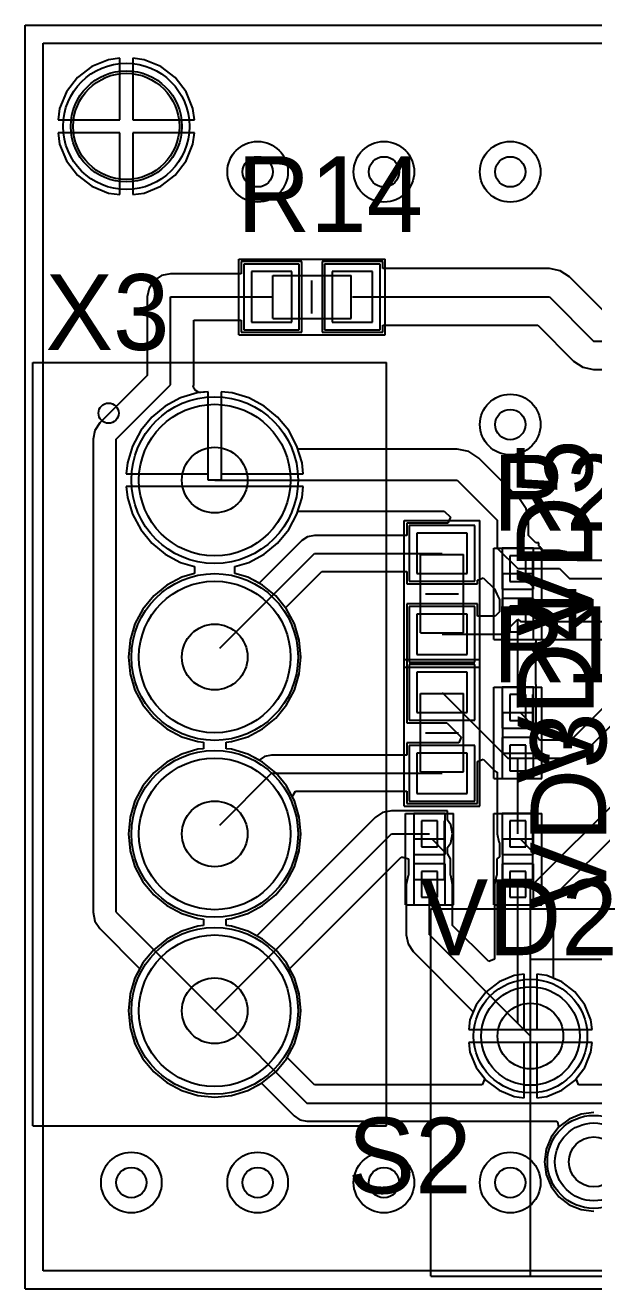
# Model space of a CAD drawing. Header units: millimetres. Extents: x 25.4 to 101.3, y 24.9 to 50.8.
# Drawn here: x 25.4 to 36.65, y 25.4 to 50.4 of the extents above; entities that cross this region are included whole.
import ezdxf

# ---------------------------------------------------------------- set-up
doc = ezdxf.new("R2010")
doc.units = ezdxf.units.MM
for name, color, linetype in [('BottomLayer', 5, 'Continuous'), ('BottomSolder', 6, 'Continuous'), ('KeepOutLayer', 6, 'Continuous'), ('Mechanical1', 6, 'Continuous'), ('Mechanical15', 56, 'Continuous'), ('Mechanical4', 56, 'Continuous'), ('MultiLayer', 9, 'Continuous'), ('PadHoleLayer', 156, 'Continuous'), ('TopLayer', 1, 'Continuous'), ('TopOverlay', 2, 'Continuous'), ('TopPaste', 8, 'Continuous'), ('TopSolder', 216, 'Continuous'), ('ViaHoleLayer', 16, 'Continuous')]:
    doc.layers.add(name, color=color, linetype=linetype)

msp = doc.modelspace()

# ---------------------------------------------------------------- linework, layer by layer
at = {"layer": 'BottomLayer'}
for p, q in [((25.757, 25.757), (25.757, 50.043)), ((25.757, 50.043), (77.634, 50.043)), ((26.717, 49.583), (26.434, 49.366)), ((27.047, 49.719), (26.717, 49.583)), ((27.273, 49.749), (27.047, 49.719)), ((27.273, 48.527), (27.273, 49.749)), ((27.753, 49.719), (27.527, 49.749)), ((27.527, 49.749), (27.527, 48.527)), ((28.083, 49.583), (27.753, 49.719)), ((28.366, 49.366), (28.083, 49.583)), ((26.434, 49.366), (26.217, 49.083)), ((28.583, 49.083), (28.366, 49.366)), ((26.217, 49.083), (26.081, 48.753)), ((28.719, 48.753), (28.583, 49.083)), ((26.081, 48.753), (26.051, 48.527)), ((28.749, 48.527), (28.719, 48.753)), ((26.051, 48.527), (27.273, 48.527)), ((27.527, 48.527), (28.749, 48.527)), ((27.273, 48.273), (26.051, 48.273)), ((26.051, 48.273), (26.081, 48.047)), ((27.273, 47.051), (27.273, 48.273)), ((28.749, 48.273), (27.527, 48.273)), ((27.527, 48.273), (27.527, 47.051)), ((28.719, 48.047), (28.749, 48.273)), ((26.081, 48.047), (26.217, 47.717)), ((28.583, 47.717), (28.719, 48.047)), ((26.217, 47.717), (26.434, 47.434)), ((28.366, 47.434), (28.583, 47.717)), ((26.434, 47.434), (26.717, 47.217)), ((28.083, 47.217), (28.366, 47.434)), ((26.717, 47.217), (27.047, 47.081)), ((27.047, 47.081), (27.273, 47.051)), ((27.527, 47.051), (27.753, 47.081)), ((27.753, 47.081), (28.083, 47.217)), ((28.476, 43.028), (28.171, 42.865)), ((28.806, 43.129), (28.476, 43.028)), ((29.023, 43.15), (28.806, 43.129)), ((29.023, 41.527), (29.023, 43.15)), ((29.494, 43.129), (29.277, 43.15)), ((29.277, 43.15), (29.277, 41.527)), ((29.824, 43.028), (29.494, 43.129)), ((30.129, 42.865), (29.824, 43.028)), ((28.171, 42.865), (27.904, 42.646)), ((30.396, 42.646), (30.129, 42.865)), ((27.904, 42.646), (27.685, 42.379)), ((30.615, 42.379), (30.396, 42.646)), ((27.685, 42.379), (27.522, 42.074)), ((30.778, 42.074), (30.615, 42.379)), ((27.522, 42.074), (27.421, 41.744)), ((30.879, 41.744), (30.778, 42.074)), ((27.421, 41.744), (27.4, 41.527)), ((27.4, 41.527), (29.023, 41.527)), ((29.277, 41.527), (30.9, 41.527)), ((30.9, 41.527), (30.879, 41.744)), ((29.15, 41.273), (27.4, 41.273)), ((27.4, 41.273), (27.421, 41.056)), ((30.9, 41.273), (29.15, 41.273)), ((30.879, 41.056), (30.9, 41.273)), ((27.421, 41.056), (27.522, 40.726)), ((30.778, 40.726), (30.879, 41.056)), ((27.522, 40.726), (27.685, 40.421)), ((30.615, 40.421), (30.778, 40.726)), ((27.685, 40.421), (27.904, 40.154)), ((30.396, 40.154), (30.615, 40.421)), ((27.904, 40.154), (28.171, 39.935)), ((30.129, 39.935), (30.396, 40.154)), ((28.171, 39.935), (28.476, 39.772)), ((28.476, 39.772), (28.751, 39.688)), ((29.549, 39.688), (29.824, 39.772)), ((29.824, 39.772), (30.129, 39.935)), ((28.751, 39.555), (28.496, 39.478)), ((28.751, 39.688), (28.751, 39.555)), ((29.549, 39.555), (29.549, 39.688)), ((29.804, 39.478), (29.549, 39.555)), ((28.201, 39.32), (27.942, 39.108)), ((28.496, 39.478), (28.201, 39.32)), ((30.099, 39.32), (29.804, 39.478)), ((30.358, 39.108), (30.099, 39.32)), ((27.942, 39.108), (27.73, 38.849)), ((30.57, 38.849), (30.358, 39.108)), ((27.73, 38.849), (27.572, 38.554)), ((30.728, 38.554), (30.57, 38.849)), ((27.572, 38.554), (27.475, 38.233)), ((30.825, 38.233), (30.728, 38.554)), ((27.475, 38.233), (27.442, 37.9)), ((30.858, 37.9), (30.825, 38.233)), ((27.442, 37.9), (27.475, 37.567)), ((30.825, 37.567), (30.858, 37.9)), ((27.475, 37.567), (27.572, 37.246)), ((30.728, 37.246), (30.825, 37.567)), ((27.572, 37.246), (27.73, 36.951)), ((30.57, 36.951), (30.728, 37.246)), ((27.73, 36.951), (27.942, 36.692)), ((30.358, 36.692), (30.57, 36.951)), ((27.942, 36.692), (28.201, 36.48)), ((30.099, 36.48), (30.358, 36.692)), ((28.201, 36.48), (28.496, 36.322)), ((28.496, 36.322), (28.817, 36.225)), ((29.483, 36.225), (29.804, 36.322)), ((29.804, 36.322), (30.099, 36.48)), ((28.817, 36.075), (28.496, 35.978)), ((28.817, 36.225), (28.926, 36.214)), ((28.926, 36.086), (28.817, 36.075)), ((28.926, 36.214), (28.926, 36.086)), ((29.374, 36.214), (29.483, 36.225)), ((29.374, 36.086), (29.374, 36.214)), ((29.483, 36.075), (29.374, 36.086)), ((29.804, 35.978), (29.483, 36.075)), ((28.201, 35.82), (27.942, 35.608)), ((28.496, 35.978), (28.201, 35.82)), ((30.099, 35.82), (29.804, 35.978)), ((30.358, 35.608), (30.099, 35.82)), ((27.942, 35.608), (27.73, 35.349)), ((30.57, 35.349), (30.358, 35.608)), ((27.73, 35.349), (27.572, 35.054)), ((30.728, 35.054), (30.57, 35.349)), ((27.572, 35.054), (27.475, 34.733)), ((30.825, 34.733), (30.728, 35.054)), ((27.475, 34.733), (27.442, 34.4)), ((30.858, 34.4), (30.825, 34.733)), ((27.442, 34.4), (27.475, 34.067)), ((30.825, 34.067), (30.858, 34.4)), ((27.475, 34.067), (27.572, 33.746)), ((30.728, 33.746), (30.825, 34.067)), ((27.572, 33.746), (27.73, 33.451)), ((30.57, 33.451), (30.728, 33.746)), ((27.73, 33.451), (27.942, 33.192)), ((30.358, 33.192), (30.57, 33.451)), ((27.942, 33.192), (28.201, 32.98)), ((30.099, 32.98), (30.358, 33.192)), ((28.201, 32.98), (28.496, 32.822)), ((28.496, 32.822), (28.817, 32.725)), ((29.483, 32.725), (29.804, 32.822)), ((29.804, 32.822), (30.099, 32.98)), ((28.817, 32.575), (28.496, 32.478)), ((28.817, 32.725), (28.926, 32.714)), ((28.926, 32.586), (28.817, 32.575)), ((28.926, 32.714), (28.926, 32.586)), ((29.374, 32.714), (29.483, 32.725)), ((29.374, 32.586), (29.374, 32.714)), ((29.483, 32.575), (29.374, 32.586)), ((29.804, 32.478), (29.483, 32.575)), ((28.201, 32.32), (27.942, 32.108)), ((28.496, 32.478), (28.201, 32.32)), ((30.099, 32.32), (29.804, 32.478)), ((30.358, 32.108), (30.099, 32.32)), ((27.942, 32.108), (27.73, 31.849)), ((30.57, 31.849), (30.358, 32.108)), ((27.73, 31.849), (27.572, 31.554)), ((30.728, 31.554), (30.57, 31.849)), ((27.572, 31.554), (27.475, 31.233)), ((30.825, 31.233), (30.728, 31.554)), ((35.079, 31.597), (34.78, 31.474)), ((35.273, 31.623), (35.079, 31.597)), ((35.273, 30.527), (35.273, 31.623)), ((35.721, 31.597), (35.527, 31.623)), ((35.527, 31.623), (35.527, 30.527)), ((36.02, 31.474), (35.721, 31.597)), ((34.523, 31.277), (34.326, 31.02)), ((34.78, 31.474), (34.523, 31.277)), ((36.277, 31.277), (36.02, 31.474)), ((36.474, 31.02), (36.277, 31.277)), ((27.475, 31.233), (27.442, 30.9)), ((30.858, 30.9), (30.825, 31.233)), ((34.326, 31.02), (34.203, 30.721)), ((36.597, 30.721), (36.474, 31.02)), ((27.442, 30.9), (27.475, 30.567)), ((30.825, 30.567), (30.858, 30.9)), ((27.475, 30.567), (27.572, 30.246)), ((30.728, 30.246), (30.825, 30.567)), ((34.203, 30.721), (34.177, 30.527)), ((34.177, 30.527), (35.273, 30.527)), ((35.527, 30.527), (36.623, 30.527)), ((36.623, 30.527), (36.597, 30.721)), ((35.273, 30.273), (34.177, 30.273)), ((34.177, 30.273), (34.203, 30.079)), ((35.273, 29.177), (35.273, 30.273)), ((36.623, 30.273), (35.527, 30.273)), ((35.527, 30.273), (35.527, 29.177)), ((36.597, 30.079), (36.623, 30.273)), ((27.572, 30.246), (27.73, 29.951)), ((30.57, 29.951), (30.728, 30.246)), ((34.203, 30.079), (34.326, 29.78)), ((36.474, 29.78), (36.597, 30.079)), ((27.73, 29.951), (27.942, 29.692)), ((30.358, 29.692), (30.57, 29.951)), ((34.326, 29.78), (34.523, 29.523)), ((36.277, 29.523), (36.474, 29.78)), ((27.942, 29.692), (28.201, 29.48)), ((30.099, 29.48), (30.358, 29.692)), ((34.523, 29.523), (34.78, 29.326)), ((36.02, 29.326), (36.277, 29.523)), ((28.201, 29.48), (28.496, 29.322)), ((28.496, 29.322), (28.817, 29.225)), ((29.483, 29.225), (29.804, 29.322)), ((29.804, 29.322), (30.099, 29.48)), ((34.78, 29.326), (35.079, 29.203)), ((35.721, 29.203), (36.02, 29.326)), ((28.817, 29.225), (29.15, 29.192)), ((29.15, 29.192), (29.483, 29.225)), ((35.079, 29.203), (35.273, 29.177)), ((35.527, 29.177), (35.721, 29.203)), ((36.166, 28.757), (35.963, 28.602)), ((36.402, 28.855), (36.166, 28.757)), ((36.655, 28.888), (36.402, 28.855)), ((35.963, 28.602), (35.808, 28.399)), ((35.808, 28.399), (35.71, 28.163)), ((35.71, 28.163), (35.677, 27.91)), ((35.677, 27.91), (35.71, 27.657)), ((35.71, 27.657), (35.808, 27.421)), ((35.808, 27.421), (35.963, 27.218)), ((35.963, 27.218), (36.166, 27.063)), ((36.166, 27.063), (36.402, 26.965)), ((36.402, 26.965), (36.655, 26.932)), ((57.493, 25.757), (25.757, 25.757))]:
    msp.add_line(p, q, dxfattribs=at)
for centre, radius in [((27.4, 48.4), 1.1), ((30, 47.5), 0.6), ((32.5, 47.5), 0.6), ((35, 47.5), 0.6), ((35, 42.5), 0.6), ((29.15, 41.4), 1.5), ((29.15, 37.9), 1.5), ((29.15, 34.4), 1.5), ((29.15, 30.9), 1.5), ((35.4, 30.4), 0.975), ((36.655, 27.91), 0.77), ((27.5, 27.5), 0.6), ((30, 27.5), 0.6), ((32.5, 27.5), 0.6), ((35, 27.5), 0.6)]:
    msp.add_circle(centre, radius, dxfattribs=at)
at = {"layer": 'BottomSolder'}
for centre, radius in [((27.4, 48.4), 1.25), ((29.15, 41.4), 1.65), ((29.15, 37.9), 1.65), ((29.15, 34.4), 1.65), ((29.15, 30.9), 1.65), ((35.4, 30.4), 1.125), ((36.655, 27.91), 0.92)]:
    msp.add_circle(centre, radius, dxfattribs=at)
at = {"layer": 'KeepOutLayer'}
for p, q in [((25.4, 50.4), (95.4, 50.4)), ((25.4, 25.4), (25.4, 50.4)), ((25.4, 25.4), (42.9, 25.4))]:
    msp.add_line(p, q, dxfattribs=at)
at = {"layer": 'Mechanical1'}
for p, q in [((30.3, 45.45), (31.85, 45.45)), ((30.3, 44.6), (30.3, 45.45)), ((31.85, 44.6), (31.85, 45.45)), ((30.3, 44.6), (31.85, 44.6)), ((25.55, 43.725), (32.55, 43.725)), ((25.55, 28.625), (25.55, 43.725)), ((32.55, 28.625), (32.55, 43.725)), ((33.225, 39.925), (34.075, 39.925)), ((33.225, 38.375), (33.225, 39.925)), ((34.075, 38.375), (34.075, 39.925)), ((34.85, 38.75), (34.85, 39.55)), ((34.85, 39.55), (35.45, 39.55)), ((35.195, 39.55), (35.45, 39.295)), ((35.45, 38.75), (35.45, 39.55)), ((34.85, 38.75), (35.45, 38.75)), ((33.225, 38.375), (34.075, 38.375)), ((33.225, 37.175), (34.075, 37.175)), ((33.225, 35.625), (33.225, 37.175)), ((34.075, 35.625), (34.075, 37.175)), ((34.85, 36), (34.85, 36.8)), ((34.85, 36.8), (35.45, 36.8)), ((35.195, 36.8), (35.45, 36.545)), ((35.45, 36), (35.45, 36.8)), ((34.85, 36), (35.45, 36)), ((33.225, 35.625), (34.075, 35.625)), ((33.1, 33.5), (33.1, 34.3)), ((33.1, 34.3), (33.7, 34.3)), ((33.445, 34.3), (33.7, 34.045)), ((33.7, 33.5), (33.7, 34.3)), ((34.85, 33.5), (34.85, 34.3)), ((34.85, 34.3), (35.45, 34.3)), ((35.195, 34.3), (35.45, 34.045)), ((35.45, 33.5), (35.45, 34.3)), ((33.1, 33.5), (33.7, 33.5)), ((34.85, 33.5), (35.45, 33.5)), ((35.4, 31.92), (42.41, 31.92)), ((35.4, 25.649), (35.4, 31.92)), ((25.55, 28.625), (32.55, 28.625)), ((35.4, 25.649), (42.41, 25.649))]:
    msp.add_line(p, q, dxfattribs=at)
at = {"layer": 'Mechanical15'}
for p, q in [((29.625, 44.275), (29.625, 45.775)), ((29.625, 45.775), (32.525, 45.775)), ((32.525, 44.275), (32.525, 45.775)), ((29.625, 44.275), (32.525, 44.275)), ((32.9, 37.7), (32.9, 40.6)), ((32.9, 40.6), (34.4, 40.6)), ((34.4, 37.7), (34.4, 40.6)), ((34.675, 38.245), (34.675, 40.055)), ((34.675, 40.055), (35.625, 40.055)), ((35.625, 38.245), (35.625, 40.055)), ((34.675, 38.245), (35.625, 38.245)), ((32.9, 34.95), (32.9, 37.85)), ((32.9, 37.85), (34.4, 37.85)), ((34.4, 34.95), (34.4, 37.85)), ((32.9, 37.7), (34.4, 37.7)), ((34.675, 35.495), (34.675, 37.305)), ((34.675, 37.305), (35.625, 37.305)), ((35.625, 35.495), (35.625, 37.305)), ((34.675, 35.495), (35.625, 35.495)), ((32.9, 34.95), (34.4, 34.95)), ((32.925, 32.995), (32.925, 34.805)), ((32.925, 34.805), (33.875, 34.805)), ((33.875, 32.995), (33.875, 34.805)), ((34.675, 32.995), (34.675, 34.805)), ((34.675, 34.805), (35.625, 34.805)), ((35.625, 32.995), (35.625, 34.805)), ((32.925, 32.995), (33.875, 32.995)), ((33.425, 32.92), (44.385, 32.92)), ((33.425, 25.649), (33.425, 32.92)), ((34.675, 32.995), (35.625, 32.995)), ((33.425, 25.649), (44.385, 25.649))]:
    msp.add_line(p, q, dxfattribs=at)
at = {"layer": 'Mechanical4'}
msp.add_circle((27.4, 48.4), 1.05, dxfattribs=at)
at = {"layer": 'MultiLayer'}
for centre, radius in [((27.4, 48.4), 1.1), ((30, 47.5), 0.6), ((32.5, 47.5), 0.6), ((35, 47.5), 0.6), ((35, 42.5), 0.6), ((29.15, 41.4), 1.5), ((29.15, 37.9), 1.5), ((29.15, 34.4), 1.5), ((29.15, 30.9), 1.5), ((35.4, 30.4), 0.975), ((36.655, 27.91), 0.77), ((27.5, 27.5), 0.6), ((30, 27.5), 0.6), ((32.5, 27.5), 0.6), ((35, 27.5), 0.6)]:
    msp.add_circle(centre, radius, dxfattribs=at)
at = {"layer": 'PadHoleLayer'}
for centre, radius in [((27.4, 48.4), 1.1), ((29.15, 41.4), 0.65), ((29.15, 37.9), 0.65), ((29.15, 34.4), 0.65), ((29.15, 30.9), 0.65), ((35.4, 30.4), 0.65), ((36.655, 27.91), 0.495)]:
    msp.add_circle(centre, radius, dxfattribs=at)
at = {"layer": 'TopLayer'}
for p, q in [((25.757, 25.757), (25.757, 50.043)), ((25.757, 50.043), (53.119, 50.043)), ((26.717, 49.583), (26.434, 49.366)), ((27.047, 49.719), (26.717, 49.583)), ((27.273, 49.749), (27.047, 49.719)), ((27.273, 48.527), (27.273, 49.749)), ((27.753, 49.719), (27.527, 49.749)), ((27.527, 49.749), (27.527, 48.527)), ((28.083, 49.583), (27.753, 49.719)), ((28.366, 49.366), (28.083, 49.583)), ((26.434, 49.366), (26.217, 49.083)), ((28.583, 49.083), (28.366, 49.366)), ((26.217, 49.083), (26.081, 48.753)), ((28.719, 48.753), (28.583, 49.083)), ((26.081, 48.753), (26.051, 48.527)), ((28.749, 48.527), (28.719, 48.753)), ((26.051, 48.527), (27.273, 48.527)), ((27.527, 48.527), (28.749, 48.527)), ((27.273, 48.273), (26.051, 48.273)), ((26.051, 48.273), (26.081, 48.047)), ((27.273, 47.051), (27.273, 48.273)), ((28.749, 48.273), (27.527, 48.273)), ((27.527, 48.273), (27.527, 47.051)), ((28.719, 48.047), (28.749, 48.273)), ((26.081, 48.047), (26.217, 47.717)), ((28.583, 47.717), (28.719, 48.047)), ((26.217, 47.717), (26.434, 47.434)), ((28.366, 47.434), (28.583, 47.717)), ((26.434, 47.434), (26.717, 47.217)), ((28.083, 47.217), (28.366, 47.434)), ((26.717, 47.217), (27.047, 47.081)), ((27.047, 47.081), (27.273, 47.051)), ((27.527, 47.051), (27.753, 47.081)), ((27.753, 47.081), (28.083, 47.217)), ((30.875, 45.725), (29.675, 45.725)), ((29.675, 45.725), (29.675, 45.484)), ((30.675, 45.525), (29.875, 45.525)), ((29.875, 45.525), (29.875, 44.525)), ((30.675, 44.525), (30.675, 45.525)), ((30.875, 44.325), (30.875, 45.725)), ((32.475, 45.725), (31.275, 45.725)), ((31.275, 45.725), (31.275, 44.325)), ((32.275, 45.525), (31.475, 45.525)), ((31.475, 45.525), (31.475, 44.525)), ((32.275, 44.525), (32.275, 45.525)), ((32.475, 45.586), (32.475, 45.725)), ((35.775, 45.586), (32.475, 45.586)), ((35.99, 45.543), (35.775, 45.586)), ((36.172, 45.422), (35.99, 45.543)), ((27.951, 45.349), (27.851, 45.201)), ((28.099, 45.449), (27.951, 45.349)), ((28.275, 45.484), (28.099, 45.449)), ((29.675, 45.484), (28.275, 45.484)), ((36.882, 44.711), (36.172, 45.422)), ((27.851, 45.201), (27.816, 45.025)), ((27.816, 45.025), (27.816, 43.473)), ((28.275, 45.025), (30.275, 45.025)), ((28.275, 43.283), (28.275, 45.025)), ((31.875, 45.025), (35.775, 45.025)), ((35.775, 45.025), (36.65, 44.15)), ((28.734, 43.283), (28.734, 44.566)), ((28.734, 44.566), (29.675, 44.566)), ((29.675, 44.566), (29.675, 44.325)), ((29.875, 44.525), (30.675, 44.525)), ((31.475, 44.525), (32.275, 44.525)), ((29.675, 44.325), (30.875, 44.325)), ((31.275, 44.325), (32.475, 44.325)), ((32.475, 44.325), (32.475, 44.464)), ((32.475, 44.464), (35.543, 44.464)), ((35.543, 44.464), (36.253, 43.753)), ((36.65, 44.15), (37.9, 44.15)), ((36.253, 43.753), (36.435, 43.632)), ((36.435, 43.632), (36.65, 43.589)), ((36.65, 43.589), (37.322, 43.589)), ((27.816, 43.473), (26.876, 42.532)), ((27.2, 42.208), (28.275, 43.283)), ((28.725, 43.237), (28.734, 43.283)), ((28.766, 43.182), (28.725, 43.237)), ((28.833, 43.131), (28.766, 43.182)), ((29.023, 43.15), (28.833, 43.131)), ((29.023, 41.4), (29.023, 43.15)), ((29.494, 43.129), (29.277, 43.15)), ((29.277, 43.15), (29.277, 41.4)), ((29.824, 43.028), (29.494, 43.129)), ((30.129, 42.865), (29.824, 43.028)), ((30.396, 42.646), (30.129, 42.865)), ((26.876, 42.532), (26.776, 42.383)), ((30.615, 42.379), (30.396, 42.646)), ((26.776, 42.383), (26.741, 42.208)), ((30.778, 42.074), (30.615, 42.379)), ((26.741, 42.208), (26.741, 32.85)), ((27.2, 32.85), (27.2, 42.208)), ((30.797, 42.012), (30.778, 42.074)), ((33.949, 42.012), (30.797, 42.012)), ((34.183, 41.965), (33.949, 42.012)), ((34.381, 41.833), (34.183, 41.965)), ((35.183, 41.031), (34.381, 41.833)), ((29.277, 41.4), (29.023, 41.4)), ((29.15, 41.4), (33.949, 41.4)), ((33.949, 41.4), (34.75, 40.599)), ((35.315, 40.833), (35.183, 41.031)), ((30.778, 40.726), (30.797, 40.788)), ((30.797, 40.788), (33.695, 40.788)), ((33.695, 40.788), (33.816, 40.667)), ((35.362, 40.599), (35.315, 40.833)), ((30.615, 40.421), (30.778, 40.726)), ((33.767, 40.55), (32.95, 40.55)), ((32.95, 40.55), (32.95, 40.307)), ((33.816, 40.667), (33.767, 40.55)), ((34.75, 40.05), (34.75, 40.599)), ((35.362, 40.303), (35.362, 40.599)), ((30.396, 40.154), (30.615, 40.421)), ((30.988, 40.28), (30.873, 40.202)), ((31.125, 40.307), (30.988, 40.28)), ((32.95, 40.307), (31.125, 40.307)), ((33.15, 40.35), (33.15, 39.55)), ((34.15, 40.35), (33.15, 40.35)), ((34.15, 39.55), (34.15, 40.35)), ((35.506, 40.159), (35.362, 40.303)), ((30.873, 40.202), (30.028, 39.358)), ((30.129, 39.935), (30.396, 40.154)), ((34.75, 40.05), (35.15, 39.65)), ((35.564, 40.159), (35.506, 40.159)), ((35.564, 40.101), (35.564, 40.159)), ((35.583, 40.083), (35.564, 40.101)), ((35.633, 40.007), (35.583, 40.083)), ((35.975, 40.007), (35.633, 40.007)), ((36.112, 39.98), (35.975, 40.007)), ((29.25, 38.075), (31.125, 39.95)), ((29.549, 39.688), (29.824, 39.772)), ((29.824, 39.772), (30.129, 39.935)), ((31.125, 39.95), (33.65, 39.95)), ((35.31, 39.905), (34.99, 39.905)), ((34.99, 39.905), (34.99, 39.395)), ((35.31, 39.395), (35.31, 39.905)), ((36.227, 39.902), (36.112, 39.98)), ((36.323, 39.807), (36.227, 39.902)), ((36.95, 39.807), (36.323, 39.807)), ((29.549, 39.555), (29.549, 39.688)), ((29.804, 39.478), (29.549, 39.555)), ((30.552, 38.872), (31.273, 39.593)), ((31.273, 39.593), (32.95, 39.593)), ((32.95, 39.593), (32.95, 39.35)), ((33.15, 39.55), (34.15, 39.55)), ((35.15, 39.65), (35.975, 39.65)), ((35.975, 39.65), (36.175, 39.45)), ((30.028, 39.358), (29.804, 39.478)), ((32.95, 39.35), (34.35, 39.35)), ((34.35, 39.419), (34.467, 39.468)), ((34.35, 39.35), (34.35, 39.419)), ((34.467, 39.468), (34.687, 39.248)), ((34.99, 39.395), (35.31, 39.395)), ((36.175, 39.45), (38.295, 39.45)), ((34.687, 39.248), (34.736, 39.141)), ((34.736, 39.141), (34.736, 39.141)), ((34.736, 39.141), (34.79, 39.036)), ((34.79, 39.036), (34.79, 38.795)), ((30.57, 38.849), (30.552, 38.872)), ((30.728, 38.554), (30.57, 38.849)), ((34.35, 38.95), (32.95, 38.95)), ((32.95, 38.95), (32.95, 37.75)), ((34.35, 38.707), (34.35, 38.95)), ((34.79, 38.795), (34.702, 38.707)), ((35.31, 38.905), (34.99, 38.905)), ((34.99, 38.905), (34.99, 38.395)), ((35.31, 38.395), (35.31, 38.905)), ((30.825, 38.233), (30.728, 38.554)), ((33.15, 38.75), (33.15, 37.95)), ((34.15, 38.75), (33.15, 38.75)), ((34.15, 37.95), (34.15, 38.75)), ((34.702, 38.707), (34.35, 38.707)), ((34.85, 38.35), (35.15, 38.65)), ((35.15, 36.9), (35.15, 38.65)), ((35.15, 38.65), (35.2, 38.6)), ((35.2, 38.6), (37.65, 38.6)), ((33.65, 38.35), (34.85, 38.35)), ((34.99, 38.395), (35.31, 38.395)), ((30.858, 37.9), (30.825, 38.233)), ((35.507, 37.355), (35.507, 38.195)), ((35.507, 38.195), (35.51, 38.195)), ((35.51, 38.195), (35.51, 38.243)), ((35.51, 38.243), (36.95, 38.243)), ((30.825, 37.567), (30.858, 37.9)), ((33.15, 37.95), (34.15, 37.95)), ((30.728, 37.246), (30.825, 37.567)), ((32.95, 37.75), (32.95, 36.6)), ((34.15, 37.6), (33.15, 37.6)), ((33.15, 37.6), (33.15, 36.8)), ((34.15, 36.8), (34.15, 37.6)), ((35.51, 37.355), (35.507, 37.355)), ((35.51, 36.445), (35.51, 37.355)), ((30.57, 36.951), (30.728, 37.246)), ((33.65, 37.2), (34.95, 35.9)), ((35.31, 37.155), (34.99, 37.155)), ((34.99, 37.155), (34.99, 36.645)), ((35.31, 36.645), (35.31, 37.155)), ((36.95, 37.005), (36.202, 36.257)), ((36.35, 35.9), (37.65, 37.2)), ((30.358, 36.692), (30.57, 36.951)), ((33.15, 36.8), (34.15, 36.8)), ((30.099, 36.48), (30.358, 36.692)), ((32.95, 36.6), (33.745, 36.6)), ((33.745, 36.6), (34.028, 36.317)), ((34.99, 36.645), (35.31, 36.645)), ((29.483, 36.225), (29.804, 36.322)), ((29.804, 36.322), (30.099, 36.48)), ((34.028, 36.317), (33.979, 36.2)), ((35.51, 36.355), (35.51, 36.445)), ((35.51, 36.445), (35.51, 36.445)), ((35.58, 36.257), (35.51, 36.355)), ((36.202, 36.257), (35.58, 36.257)), ((29.374, 36.214), (29.483, 36.225)), ((29.374, 36.086), (29.374, 36.214)), ((29.483, 36.075), (29.374, 36.086)), ((29.804, 35.978), (29.483, 36.075)), ((33.979, 36.2), (32.95, 36.2)), ((32.95, 36.2), (32.95, 35.957)), ((35.31, 36.155), (34.99, 36.155)), ((34.99, 36.155), (34.99, 35.645)), ((35.31, 35.645), (35.31, 36.155)), ((30.03, 35.857), (29.804, 35.978)), ((30.138, 35.93), (30.03, 35.857)), ((30.275, 35.957), (30.138, 35.93)), ((32.95, 35.957), (30.275, 35.957)), ((34.15, 36), (33.15, 36)), ((33.15, 36), (33.15, 35.2)), ((34.15, 35.2), (34.15, 36)), ((34.35, 35.829), (34.467, 35.878)), ((34.35, 35), (34.35, 35.829)), ((34.467, 35.878), (34.698, 35.648)), ((34.95, 35.9), (35.15, 35.9)), ((35.15, 34.4), (35.15, 35.9)), ((35.15, 35.9), (36.35, 35.9)), ((29.25, 34.575), (30.275, 35.6)), ((30.275, 35.6), (33.65, 35.6)), ((34.698, 35.648), (34.742, 35.618)), ((34.742, 35.618), (34.742, 34.4)), ((34.99, 35.645), (35.31, 35.645)), ((35.4, 33.35), (37.65, 35.6)), ((30.685, 35.134), (30.75, 35.243)), ((30.728, 35.054), (30.685, 35.134)), ((30.825, 34.733), (30.728, 35.054)), ((30.75, 35.243), (32.95, 35.243)), ((32.95, 35.243), (32.95, 35)), ((32.95, 35), (34.35, 35)), ((33.15, 35.2), (34.15, 35.2)), ((32.474, 34.824), (32.326, 34.724)), ((32.65, 34.859), (32.474, 34.824)), ((33.4, 34.859), (32.65, 34.859)), ((33.419, 34.855), (33.4, 34.859)), ((33.76, 34.855), (33.419, 34.855)), ((33.76, 34.671), (33.76, 34.855)), ((35.859, 33.16), (37.523, 34.824)), ((32.326, 34.724), (29.983, 32.382)), ((30.858, 34.4), (30.825, 34.733)), ((33.56, 34.655), (33.24, 34.655)), ((33.24, 34.655), (33.24, 34.145)), ((33.56, 34.145), (33.56, 34.655)), ((33.824, 34.576), (33.76, 34.671)), ((33.859, 34.4), (33.824, 34.576)), ((35.31, 34.655), (34.99, 34.655)), ((34.99, 34.655), (34.99, 34.145)), ((35.31, 34.145), (35.31, 34.655)), ((29.15, 30.9), (32.65, 34.4)), ((30.825, 34.067), (30.858, 34.4)), ((32.65, 34.4), (33.4, 34.4)), ((33.824, 34.224), (33.859, 34.4)), ((34.742, 34.4), (34.773, 34.244)), ((30.728, 33.746), (30.825, 34.067)), ((33.24, 34.145), (33.56, 34.145)), ((33.76, 34.129), (33.824, 34.224)), ((33.76, 34.014), (33.76, 34.129)), ((33.814, 33.909), (33.76, 34.014)), ((34.773, 34.244), (34.79, 34.219)), ((34.79, 34.219), (34.79, 33.945)), ((34.99, 34.145), (35.31, 34.145)), ((30.632, 31.733), (32.84, 33.941)), ((32.84, 33.941), (32.872, 33.941)), ((32.872, 33.941), (32.986, 33.909)), ((32.986, 33.909), (32.986, 33.59)), ((33.814, 33.59), (33.814, 33.909)), ((33.814, 33.909), (33.814, 33.909)), ((33.814, 33.909), (33.814, 33.909)), ((34.79, 33.945), (34.736, 33.909)), ((34.736, 33.909), (34.736, 33.909)), ((34.736, 33.909), (34.736, 33.59)), ((30.57, 33.451), (30.728, 33.746)), ((32.976, 33.576), (32.941, 33.4)), ((32.986, 33.59), (32.976, 33.576)), ((33.56, 33.655), (33.24, 33.655)), ((33.24, 33.655), (33.24, 33.145)), ((33.56, 33.145), (33.56, 33.655)), ((33.824, 33.576), (33.814, 33.59)), ((33.859, 33.4), (33.824, 33.576)), ((34.726, 33.576), (34.691, 33.4)), ((34.736, 33.59), (34.726, 33.576)), ((35.31, 33.655), (34.99, 33.655)), ((34.99, 33.655), (34.99, 33.145)), ((35.31, 33.145), (35.31, 33.655)), ((30.358, 33.192), (30.57, 33.451)), ((32.941, 33.4), (32.941, 32.4)), ((33.4, 32.4), (33.4, 33.4)), ((33.859, 32.59), (33.859, 33.4)), ((34.691, 33.4), (34.691, 31.924)), ((35.15, 30.65), (35.15, 33.4)), ((35.4, 30.4), (35.4, 33.35)), ((30.099, 32.98), (30.358, 33.192)), ((33.24, 33.145), (33.56, 33.145)), ((34.99, 33.145), (35.31, 33.145)), ((35.859, 31.54), (35.859, 33.16)), ((26.741, 32.85), (26.776, 32.674)), ((27.2, 32.85), (29.15, 30.9)), ((29.483, 32.725), (29.804, 32.822)), ((29.804, 32.822), (30.099, 32.98)), ((26.776, 32.674), (26.876, 32.526)), ((26.876, 32.526), (27.668, 31.733)), ((29.374, 32.714), (29.483, 32.725)), ((29.374, 32.586), (29.374, 32.714)), ((29.483, 32.575), (29.374, 32.586)), ((29.804, 32.478), (29.483, 32.575)), ((34.574, 31.875), (33.859, 32.59)), ((29.983, 32.382), (29.804, 32.478)), ((32.941, 32.4), (32.976, 32.224)), ((33.4, 32.4), (35.15, 30.65)), ((32.976, 32.224), (33.076, 32.076)), ((33.076, 32.076), (34.269, 30.882)), ((34.691, 31.924), (34.574, 31.875)), ((27.572, 31.554), (27.475, 31.233)), ((27.668, 31.733), (27.572, 31.554)), ((30.728, 31.554), (30.632, 31.733)), ((30.825, 31.233), (30.728, 31.554)), ((36.02, 31.474), (35.859, 31.54)), ((36.277, 31.277), (36.02, 31.474)), ((36.474, 31.02), (36.277, 31.277)), ((27.475, 31.233), (27.442, 30.9)), ((30.858, 30.9), (30.825, 31.233)), ((36.597, 30.721), (36.474, 31.02)), ((27.442, 30.9), (27.475, 30.567)), ((29.15, 30.9), (30.975, 29.075)), ((30.825, 30.567), (30.858, 30.9)), ((34.269, 30.882), (34.203, 30.721)), ((27.475, 30.567), (27.572, 30.246)), ((30.728, 30.246), (30.825, 30.567)), ((34.203, 30.721), (34.177, 30.527)), ((34.177, 30.527), (36.623, 30.527)), ((35.15, 30.65), (35.4, 30.4)), ((36.623, 30.527), (36.597, 30.721)), ((36.623, 30.273), (34.177, 30.273)), ((34.177, 30.273), (34.203, 30.079)), ((36.597, 30.079), (36.623, 30.273)), ((27.572, 30.246), (27.73, 29.951)), ((30.582, 29.973), (30.728, 30.246)), ((34.203, 30.079), (34.326, 29.78)), ((36.474, 29.78), (36.597, 30.079)), ((27.73, 29.951), (27.942, 29.692)), ((31.123, 29.432), (30.582, 29.973)), ((34.326, 29.78), (34.496, 29.559)), ((36.304, 29.559), (36.474, 29.78)), ((27.942, 29.692), (28.201, 29.48)), ((34.496, 29.559), (34.447, 29.432)), ((36.353, 29.432), (36.304, 29.559)), ((28.201, 29.48), (28.496, 29.322)), ((28.496, 29.322), (28.817, 29.225)), ((29.483, 29.225), (29.804, 29.322)), ((29.804, 29.322), (30.077, 29.468)), ((30.077, 29.468), (30.723, 28.823)), ((34.447, 29.432), (31.123, 29.432)), ((41.457, 29.432), (36.353, 29.432)), ((28.817, 29.225), (29.15, 29.192)), ((29.15, 29.192), (29.483, 29.225)), ((30.975, 29.075), (45.7, 29.075)), ((30.723, 28.823), (30.838, 28.745)), ((30.838, 28.745), (30.975, 28.718)), ((30.975, 28.718), (35.924, 28.718)), ((35.955, 28.591), (35.808, 28.399)), ((35.924, 28.718), (35.939, 28.674)), ((35.939, 28.674), (35.955, 28.591)), ((35.808, 28.399), (35.71, 28.163)), ((35.71, 28.163), (35.677, 27.91)), ((35.677, 27.91), (35.71, 27.657)), ((35.71, 27.657), (35.808, 27.421)), ((35.808, 27.421), (35.963, 27.218)), ((35.963, 27.218), (36.166, 27.063)), ((36.166, 27.063), (36.402, 26.965)), ((36.402, 26.965), (36.655, 26.932)), ((57.493, 25.757), (25.757, 25.757))]:
    msp.add_line(p, q, dxfattribs=at)
for centre, radius in [((27.4, 48.4), 1.1), ((30, 47.5), 0.6), ((32.5, 47.5), 0.6), ((35, 47.5), 0.6), ((35, 42.5), 0.6), ((29.15, 41.4), 1.5), ((29.15, 37.9), 1.5), ((29.15, 34.4), 1.5), ((29.15, 30.9), 1.5), ((35.4, 30.4), 0.975), ((36.655, 27.91), 0.77), ((27.5, 27.5), 0.6), ((30, 27.5), 0.6), ((32.5, 27.5), 0.6), ((35, 27.5), 0.6)]:
    msp.add_circle(centre, radius, dxfattribs=at)
at = {"layer": 'TopOverlay'}
for p, q in [((31.075, 44.7), (31.075, 45.35)), ((25.55, 43.725), (32.55, 43.725)), ((25.55, 28.625), (25.55, 43.725)), ((32.55, 28.625), (32.55, 43.725)), ((35.45, 38.75), (35.45, 39.905)), ((34.85, 38.75), (34.85, 39.55)), ((33.325, 39.15), (33.975, 39.15)), ((35.45, 36), (35.45, 37.155)), ((34.85, 36), (34.85, 36.8)), ((33.325, 36.4), (33.975, 36.4)), ((33.7, 33.5), (33.7, 34.655)), ((35.45, 33.5), (35.45, 34.655)), ((33.1, 33.5), (33.1, 34.3)), ((34.85, 33.5), (34.85, 34.3)), ((35.4, 31.92), (42.41, 31.92)), ((35.4, 25.649), (35.4, 28.91)), ((25.55, 28.625), (32.55, 28.625)), ((35.4, 25.649), (42.41, 25.649))]:
    msp.add_line(p, q, dxfattribs=at)
msp.add_circle((27.05, 42.725), 0.2, dxfattribs=at)
at = {"layer": 'TopPaste'}
for p, q in [((30.675, 45.525), (29.875, 45.525)), ((29.875, 45.525), (29.875, 44.525)), ((30.675, 44.525), (30.675, 45.525)), ((32.275, 45.525), (31.475, 45.525)), ((31.475, 45.525), (31.475, 44.525)), ((32.275, 44.525), (32.275, 45.525)), ((29.875, 44.525), (30.675, 44.525)), ((31.475, 44.525), (32.275, 44.525)), ((33.15, 40.35), (33.15, 39.55)), ((34.15, 40.35), (33.15, 40.35)), ((34.15, 39.55), (34.15, 40.35)), ((35.31, 39.905), (34.99, 39.905)), ((34.99, 39.905), (34.99, 39.395)), ((35.31, 39.395), (35.31, 39.905)), ((33.15, 39.55), (34.15, 39.55)), ((34.99, 39.395), (35.31, 39.395)), ((35.31, 38.905), (34.99, 38.905)), ((34.99, 38.905), (34.99, 38.395)), ((35.31, 38.395), (35.31, 38.905)), ((33.15, 38.75), (33.15, 37.95)), ((34.15, 38.75), (33.15, 38.75)), ((34.15, 37.95), (34.15, 38.75)), ((34.99, 38.395), (35.31, 38.395)), ((33.15, 37.95), (34.15, 37.95)), ((34.15, 37.6), (33.15, 37.6)), ((33.15, 37.6), (33.15, 36.8)), ((34.15, 36.8), (34.15, 37.6)), ((35.31, 37.155), (34.99, 37.155)), ((34.99, 37.155), (34.99, 36.645)), ((35.31, 36.645), (35.31, 37.155)), ((33.15, 36.8), (34.15, 36.8)), ((34.99, 36.645), (35.31, 36.645)), ((35.31, 36.155), (34.99, 36.155)), ((34.99, 36.155), (34.99, 35.645)), ((35.31, 35.645), (35.31, 36.155)), ((34.15, 36), (33.15, 36)), ((33.15, 36), (33.15, 35.2)), ((34.15, 35.2), (34.15, 36)), ((34.99, 35.645), (35.31, 35.645)), ((33.15, 35.2), (34.15, 35.2)), ((33.56, 34.655), (33.24, 34.655)), ((33.24, 34.655), (33.24, 34.145)), ((33.56, 34.145), (33.56, 34.655)), ((35.31, 34.655), (34.99, 34.655)), ((34.99, 34.655), (34.99, 34.145)), ((35.31, 34.145), (35.31, 34.655)), ((33.24, 34.145), (33.56, 34.145)), ((34.99, 34.145), (35.31, 34.145)), ((33.56, 33.655), (33.24, 33.655)), ((33.24, 33.655), (33.24, 33.145)), ((33.56, 33.145), (33.56, 33.655)), ((35.31, 33.655), (34.99, 33.655)), ((34.99, 33.655), (34.99, 33.145)), ((35.31, 33.145), (35.31, 33.655)), ((33.24, 33.145), (33.56, 33.145)), ((34.99, 33.145), (35.31, 33.145))]:
    msp.add_line(p, q, dxfattribs=at)
at = {"layer": 'TopSolder'}
for p, q in [((30.825, 45.675), (29.725, 45.675)), ((29.725, 45.675), (29.725, 44.375)), ((30.825, 44.375), (30.825, 45.675)), ((32.425, 45.675), (31.325, 45.675)), ((31.325, 45.675), (31.325, 44.375)), ((32.425, 44.375), (32.425, 45.675)), ((29.725, 44.375), (30.825, 44.375)), ((31.325, 44.375), (32.425, 44.375)), ((33, 40.5), (33, 39.4)), ((34.3, 40.5), (33, 40.5)), ((34.3, 39.4), (34.3, 40.5)), ((35.46, 40.055), (34.84, 40.055)), ((34.84, 40.055), (34.84, 39.245)), ((35.46, 39.245), (35.46, 40.055)), ((33, 39.4), (34.3, 39.4)), ((34.84, 39.245), (35.46, 39.245)), ((35.46, 39.055), (34.84, 39.055)), ((34.84, 39.055), (34.84, 38.245)), ((35.46, 38.245), (35.46, 39.055)), ((33, 38.9), (33, 37.8)), ((34.3, 38.9), (33, 38.9)), ((34.3, 37.8), (34.3, 38.9)), ((34.84, 38.245), (35.46, 38.245)), ((33, 37.8), (34.3, 37.8)), ((34.3, 37.75), (33, 37.75)), ((33, 37.75), (33, 36.65)), ((34.3, 36.65), (34.3, 37.75)), ((35.46, 37.305), (34.84, 37.305)), ((34.84, 37.305), (34.84, 36.495)), ((35.46, 36.495), (35.46, 37.305)), ((33, 36.65), (34.3, 36.65)), ((34.84, 36.495), (35.46, 36.495)), ((35.46, 36.305), (34.84, 36.305)), ((34.84, 36.305), (34.84, 35.495)), ((35.46, 35.495), (35.46, 36.305)), ((34.3, 36.15), (33, 36.15)), ((33, 36.15), (33, 35.05)), ((34.3, 35.05), (34.3, 36.15)), ((34.84, 35.495), (35.46, 35.495)), ((33, 35.05), (34.3, 35.05)), ((33.71, 34.805), (33.09, 34.805)), ((33.09, 34.805), (33.09, 33.995)), ((33.71, 33.995), (33.71, 34.805)), ((35.46, 34.805), (34.84, 34.805)), ((34.84, 34.805), (34.84, 33.995)), ((35.46, 33.995), (35.46, 34.805)), ((33.09, 33.995), (33.71, 33.995)), ((33.71, 33.805), (33.09, 33.805)), ((33.09, 33.805), (33.09, 32.995)), ((33.71, 32.995), (33.71, 33.805)), ((34.84, 33.995), (35.46, 33.995)), ((35.46, 33.805), (34.84, 33.805)), ((34.84, 33.805), (34.84, 32.995)), ((35.46, 32.995), (35.46, 33.805)), ((33.09, 32.995), (33.71, 32.995)), ((34.84, 32.995), (35.46, 32.995))]:
    msp.add_line(p, q, dxfattribs=at)
for centre, radius in [((27.4, 48.4), 1.25), ((29.15, 41.4), 1.65), ((29.15, 37.9), 1.65), ((29.15, 34.4), 1.65), ((29.15, 30.9), 1.65), ((35.4, 30.4), 1.125), ((36.655, 27.91), 0.92)]:
    msp.add_circle(centre, radius, dxfattribs=at)
at = {"layer": 'ViaHoleLayer'}
for centre in [(30, 47.5), (32.5, 47.5), (35, 47.5), (35, 42.5), (27.5, 27.5), (30, 27.5), (32.5, 27.5), (35, 27.5)]:
    msp.add_circle(centre, 0.3, dxfattribs=at)

# ---------------------------------------------------------------- texts
at = {"layer": 'TopOverlay'}
for s, p in [('R14', (29.594, 46.309)), ('X3', (25.8, 43.975)), ('R21', (34.65, 40.4)), ('R17', (34.65, 37.4)), ('VD2', (33.225, 32)), ('S2', (31.78, 27.285))]:
    msp.add_text(s, height=1.5, dxfattribs=at).set_placement(p)
for s, p in [('VD5', (36.625, 38.3)), ('VD4', (36.65, 35.4)), ('VD3', (36.9, 32.9))]:
    msp.add_text(s, height=1.5, rotation=90, dxfattribs=at).set_placement(p)

doc.saveas('drawing.dxf')
